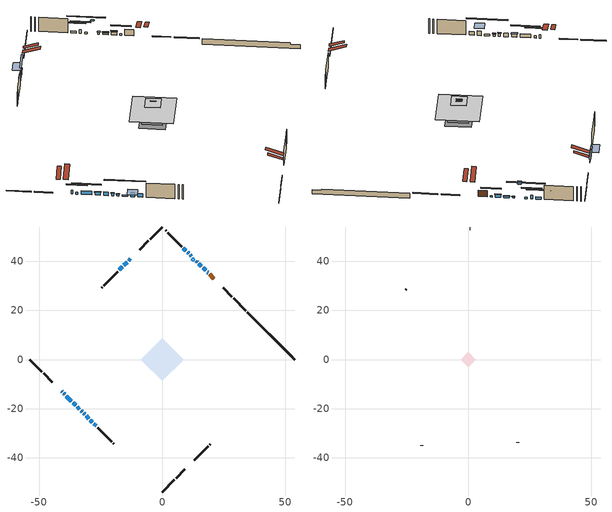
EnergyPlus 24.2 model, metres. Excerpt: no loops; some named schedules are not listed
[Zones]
conditioned space
 floor adiabatic (AdiabaticFloorConstruction): -8.68,0 0,8.68 8.68,0 0,-8.68 z3.05
 floor foundation (Slab1 construction): -4.81,0.43 -0.43,4.81 4.81,-0.43 0.43,-4.81 z-1.19
 floor foundation (Slab2 construction): -4.04,0 0,4.04 4.04,0 0,-4.04 z0
 wall outside (RimJoist1 construction): 0,-53.85 4.96,-48.89 / -53.85,0 -48.89,-4.96 / 0,53.85 -4.96,48.89 / 33.93,19.91 28.97,24.87 z0.61:0.91
 wall outside (RimJoist2 construction): 5.62,-48.23 9.23,-44.62 / -48.23,-5.62 -44.62,-9.23 / -5.62,48.23 -9.23,44.62 / 28.32,25.53 24.71,29.14 z0.61:0.91
 wall outside (AdiabaticWallConstruction 1): 21.01,32.83 19.28,34.57 z0.61:2.64
 wall outside (AdiabaticWallConstruction): -40.93,-12.92 -40.7,-13.15 / -34.56,-19.29 -33.66,-20.19 / -27.79,-26.06 -26.82,-27.02 z0.61:1.83; -40.05,-13.8 -39.65,-14.2 / 9.63,44.21 8.59,45.25 z0.61:1.32; -38.99,-14.85 -36.91,-16.93 / 10.69,43.16 10.29,43.56 z0.61:1.78; -12.92,40.93 -13.64,40.2 / 11.84,42 11.34,42.51 / -30.9,-22.95 -29.82,-24.03 z0.61:1.12; 18.62,35.22 18.29,35.55 / 15.94,37.9 14.9,38.95 / 14.24,39.6 13.92,39.93 z0.61:1.07; 17.64,36.2 16.6,37.25 / -36.25,-17.59 -35.21,-18.63 z0.61:1.58; -33,-20.84 -32.6,-21.24 z0.61:1.47; -31.95,-21.9 -31.55,-22.29 z0.61:1.17; -14.3,39.55 -15.55,38.29 z0.61:2.64; -16.21,37.64 -17.47,36.38 z0.61:1.98; -29.16,-24.68 -28.44,-25.4 z0.61:2.13
 wall outside (Wall1 construction): 12.92,-40.93 18.6,-35.25 / -26.17,-27.68 -20.49,-33.35 / -18.12,35.72 -23.8,30.04 / 7.94,45.91 2.26,51.59 z0.61:5.49
 wall outside (Wall3 construction): 19.25,-34.59 19.43,-34.41 / -19.83,-34.01 -19.65,-34.19 / -24.46,29.39 -24.64,29.21 / 1.6,52.24 1.42,52.43 z0.61:5.49
 wall foundation (FoundationWall1 construction): 34.59,19.25,-1.19 34.59,19.25,0.61 51.92,1.93,0.61 51.92,1.93,0.19 53.85,0,0.19 53.85,0,-1.19
 window (WindowConstruction 15): -40.93,-12.92 -40.7,-13.14 z0.61:1.83
 window (WindowConstruction 3): -40.04,-13.8 -39.65,-14.2 z0.61:1.32
 window (WindowConstruction 4): -38.99,-14.85 -36.91,-16.93 z0.61:1.78
 window (WindowConstruction 5): -12.92,40.93 -13.64,40.21 z0.61:1.12
 window (WindowConstruction 6): 18.62,35.23 18.3,35.55 z0.61:1.07
 window (WindowConstruction 7): 17.64,36.21 16.6,37.25 z0.61:1.58
 window (WindowConstruction 8): 15.94,37.9 14.9,38.95 z0.61:1.07
 window (WindowConstruction 9): 14.24,39.6 13.92,39.93 z0.61:1.07
 window (WindowConstruction 10): -36.25,-17.59 -35.21,-18.63 z0.61:1.58
 window (WindowConstruction 16): -34.56,-19.29 -33.66,-20.19 z0.61:1.83
 window (WindowConstruction 11): -33,-20.85 -32.6,-21.24 z0.61:1.47
 window (WindowConstruction 12): -31.95,-21.9 -31.55,-22.29 z0.61:1.17
 window (WindowConstruction 13): -14.3,39.55 -15.55,38.29 z0.61:2.64
 window (WindowConstruction 14): -16.21,37.63 -17.47,36.38 z0.61:1.98
 window (WindowConstruction 18): 11.84,42 11.34,42.5 z0.61:1.12
 window (WindowConstruction 19): -30.9,-22.95 -29.82,-24.02 z0.61:1.12
 window (WindowConstruction 17): -29.16,-24.68 -28.44,-25.4 z0.61:2.13
 window (WindowConstruction): 10.68,43.16 10.29,43.56 z0.61:1.78
 window (WindowConstruction 1): 9.63,44.21 8.59,45.25 z0.61:1.32
 window (WindowConstruction 2): -27.79,-26.06 -26.83,-27.02 z0.61:1.83
 door (Door): 21.01,32.83 19.28,34.57 z0.61:2.64
 ceiling adiabatic (AdiabaticFloorConstruction): 0,-8.68 8.68,0 0,8.68 -8.68,0 z3.05
 roof outside (Roof2 construction): 0,1.25 -1.25,0 0,-1.25 1.25,0 z5.49
 roof outside (Roof3 construction): 12.26,-41.58,5.49 8.7,-38.02,7.17 7.76,-38.96,7.17 11.32,-42.52,5.49; -41.58,-12.26,5.49 -38.02,-8.7,7.17 -38.96,-7.76,7.17 -42.52,-11.32,5.49; -12.26,41.58,5.49 -8.7,38.02,7.17 -7.76,38.96,7.17 -11.32,42.52,5.49; 21.67,32.17,5.49 18.11,28.61,7.17 19.05,27.68,7.17 22.61,31.24,5.49
 roof outside (AdiabaticRoofConstruction): 12.5,41.35,5.49 11.78,40.62,5.83 12.54,39.86,5.83 13.26,40.58,5.49
 skylight (SkylightConstruction): 12.5,41.34,5.49 11.78,40.62,5.83 12.54,39.86,5.83 13.26,40.58,5.49
attic - vented
 floor to conditioned space (Floor1 construction Reversed): -3.05,0 0,3.05 3.05,0 0,-3.05 z5.49
 wall outside (Wall5 construction): 20.09,-33.75 20.2,-33.65 / -19,-34.85 -18.89,-34.96 / -25.3,28.55 -25.4,28.44 / 0.76,53.08 0.66,53.19 z0.61:5.49
 roof outside (Roof1 construction): 10.67,-43.18,5.49 7.69,-40.2,6.89 6.9,-40.98,6.89 9.88,-43.96,5.49; -43.18,-10.67,5.49 -40.2,-7.69,6.89 -40.98,-6.9,6.89 -43.96,-9.88,5.49; -10.67,43.18,5.49 -7.69,40.2,6.89 -6.9,40.98,6.89 -9.88,43.96,5.49; 23.27,30.58,5.49 20.29,27.6,6.89 21.07,26.82,6.89 24.05,29.79,5.49
shading: -37.78,-16.06 -41.91,-11.93 -42.2,-12.23 -38.07,-16.35 z3.96; -35.04,-18.8 -40.86,-12.99 -41.15,-13.28 -35.34,-19.09 z4.42; -15.51,38.34 -11.05,42.79 -11.34,43.08 -15.8,38.63 z3.76; 16.43,37.42 20.49,33.36 20.78,33.65 16.72,37.71 z3.71; 16.46,37.39 17.78,36.06 18.07,36.35 16.75,37.68 z1.78; 14.76,39.09 16.08,37.76 16.37,38.05 15.05,39.38 z1.27; 13.78,40.07 14.39,39.46 14.68,39.75 14.07,40.36 z1.27; -35.07,-18.77 -36.4,-17.45 -36.69,-17.74 -35.36,-19.07 z1.78; -32.46,-21.38 -33.14,-20.7 -33.43,-20.99 -32.75,-21.67 z1.67; -31.41,-22.43 -32.09,-21.75 -32.38,-22.05 -31.7,-22.72 z1.37; -16.2,37.65 -13.65,40.19 -15.38,41.92 -17.92,39.37 z3.55; -17.61,36.24 -16.07,37.78 -16.36,38.07 -17.9,36.53 z2.18; 7.75,46.1 15.44,38.41 15.73,38.7 8.04,46.39 z6.2; -26.23,-27.62 -34.49,-19.36 -34.78,-19.65 -26.52,-27.91 z6.2; -27.8,-26.05 -29.81,-24.04 -31.53,-25.76 -29.53,-27.77 z3.05; 8.42,45.42 12.55,41.29 12.84,41.59 8.71,45.71 z4.42; 6.73,47.12 11.5,42.35 11.79,42.64 7.02,47.41 z3.96
[Building]
Building 1: Terrain=Suburbs
[Site:Location]
Erieau AUT_ON: Latitude {deg}=42.25; Longitude {deg}=-81.9; Time Zone {hr}=-5; Elevation {m}=178; Keep Site Location Information=Yes
[Site:GroundTemperature:Shallow]
5.2292, 3.30147, 3.1471, 4.0619, 7.73432, 11.3896, 14.5586, 16.5661, 16.7366, 15.1039, 12.0157, 8.47254
[Site:WaterMainsTemperature]
Calculation Method=Schedule; Temperature Schedule=mains temperature schedule
[Material] Roughness=Rough; Thermal Absorptance=0.9
Name | Thickness {m} | Conductivity {W/m-K} | Density {kg/m3} | Specific Heat {J/kg-K} | Solar Absorptance | Visible Absorptance
asphalt or fiberglass shingles | 0.00635 | 0.162714 | 1121.4 | 1465.45 | 0.4 | 0.4
asphalt or fiberglass shingles 1 | 0.00635 | 0.162714 | 1121.4 | 1465.45 | 0.7 | 0.7
ceiling loosefill ins | 0.254 | 0.0480833 | 16.02 | 1046.75 | 0.7 | 0.7
ceiling stud and cavity | 0.1397 | 0.0858628 | 65.682 | 1177.47 | 0.7 | 0.7
concrete 4.0 in. | 0.1016 | 1.803125 | 2242.8 | 837.4 | 0.7 | 0.7
concrete 8.0 in. | 0.2032 | 1.803125 | 2242.8 | 837.4 | 0.7 | 0.7
door material | 0.04445 | 0.053851 | 512.64 | 1214.23 | 0.7 | 0.7
exterior vertical ins | 0.0886835 | 0.029427 | 32.04 | 1214.23 | 0.7 | 0.7
floor covering | 0.0127 | 0.0433444 | 54.468 | 1339.84 | 0.6 | 0.6
floor rigid ins; roof rigid ins 1; wall rigid ins 1 | 0.512978 | 0.029427 | 32.04 | 1214.23 | 0.7 | 0.7
floor stud and cavity | 0.1397 | 1.75129 | 37.0049 | 1207.88 | 0.7 | 0.7
furniture material conditioned space 1 | 0.1524 | 0.115458 | 640.8 | 1214.23 | 0.6 | 0.6
gypsum board | 0.0127 | 0.160291 | 801 | 837.4 | 0.6 | 0.6
gypsum board 1 | 0.0127 | 0.160291 | 801 | 837.4 | 0.7 | 0.7
osb sheathing 0.5 in. | 0.0127 | 0.115458 | 512.64 | 1214.23 | 0.7 | 0.7
osb sheathing 0.75 in. | 0.01905 | 0.115458 | 512.64 | 1214.23 | 0.7 | 0.7
osb sheathing 2.0 in. | 0.0508 | 0.115458 | 512.64 | 1214.23 | 0.7 | 0.7
rim joist rigid ins; roof rigid ins; wall rigid ins | 0.051816 | 0.029427 | 32.04 | 1214.23 | 0.7 | 0.7
rim joist stud and cavity | 0.0508 | 0.24747 | 125.044 | 1163.47 | 0.6 | 0.6
rim joist stud and cavity 1 | 0.0508 | 0.249611 | 125.044 | 1163.47 | 0.6 | 0.6
roof stud and cavity | 0.2032 | 0.292198 | 78.34581 | 1123.46 | 0.7 | 0.7
roof stud and cavity 1 | 0.2032 | 0.152286 | 78.34581 | 1123.46 | 0.7 | 0.7
roof stud and cavity 2 | 0.18415 | 1.78685 | 37.0049 | 1207.88 | 0.6 | 0.6
wall stud and cavity | 0.1397 | 0.196385 | 139.0536 | 1170.24 | 0.7 | 0.7
wall stud and cavity 1 | 0.1397 | 0.113666 | 139.0536 | 1170.24 | 0.7 | 0.7
wall stud and cavity 2 | 0.0889 | 6.1454 | 50.32683 | 1063.81 | 0.6 | 0.6
wall stud and cavity 3 | 0.0889 | 0.380278 | 52.3479 | 1209.89 | 0.7 | 0.7
wall stud and cavity 4 | 0.0889 | 0.391764 | 83.0341 | 1211.67 | 0.7 | 0.7
wood siding | 0.0254 | 0.102417 | 544.68 | 1172.36 | 0.4 | 0.4
wood siding 1 | 0.00254 | 0.102417 | 544.68 | 1172.36 | 0.4 | 0.4
wood siding 2; wood siding 3; wood siding 4 | 0.0254 | 0.102417 | 544.68 | 1172.36 | 0.7 | 0.7
[WindowMaterial:SimpleGlazingSystem]
Name | U-Factor {W/m2-K} | Solar Heat Gain Coefficient
SkylightMaterial | 3.60426 | 0.6831
WindowMaterial | 2.521032 | 0.27
WindowMaterial 1 | 2.99685 | 0.53
WindowMaterial 10 | 3.01161 | 0.56
WindowMaterial 11 | 2.97754 | 0.59
WindowMaterial 12 | 2.912814 | 0.63
WindowMaterial 13 | 3.00253 | 0.58
WindowMaterial 14 | 2.98152 | 0.61
WindowMaterial 15 | 3.063281 | 0.4
WindowMaterial 16 | 3.05817 | 0.41
WindowMaterial 2 | 3.01161 | 0.51
WindowMaterial 3 | 3.06271 | 0.42
WindowMaterial 4 | 2.969594 | 0.58
WindowMaterial 5 | 3.023535 | 0.55
WindowMaterial 6 | 3.03773 | 0.52
WindowMaterial 7 | 2.97868 | 0.57
WindowMaterial 8 | 2.99571 | 0.6
WindowMaterial 9 | 3.04681 | 0.44
[Construction]
AdiabaticFloorConstruction: floor stud and cavity, floor rigid ins, osb sheathing 0.75 in., floor covering
AdiabaticRoofConstruction: asphalt or fiberglass shingles 1, roof rigid ins 1, osb sheathing 0.75 in., roof stud and cavity 2
AdiabaticWallConstruction: wood siding 3, wall rigid ins 1, wall stud and cavity 3, gypsum board
AdiabaticWallConstruction 1: wood siding 4, wall rigid ins 1, wall stud and cavity 3, gypsum board
Door: door material
Floor1 construction Reversed: gypsum board, ceiling stud and cavity, ceiling loosefill ins
FoundationWall1 construction: concrete 8.0 in., gypsum board 1
furniture construction conditioned space 1: furniture material conditioned space 1
PartitionWallConstruction: gypsum board, wall stud and cavity 4, gypsum board
RimJoist1 construction: wood siding 2, rim joist rigid ins, osb sheathing 2.0 in., rim joist stud and cavity
RimJoist2 construction: wood siding 2, rim joist rigid ins, osb sheathing 2.0 in., rim joist stud and cavity 1
Roof1 construction: asphalt or fiberglass shingles
Roof2 construction: asphalt or fiberglass shingles, roof rigid ins, osb sheathing 0.75 in., roof stud and cavity, gypsum board
Roof3 construction: asphalt or fiberglass shingles, roof rigid ins, osb sheathing 0.75 in., roof stud and cavity 1, gypsum board
SkylightConstruction: SkylightMaterial
Slab1 construction; Slab2 construction: concrete 4.0 in.
Wall1 construction: wood siding, wall rigid ins, osb sheathing 0.5 in., wall stud and cavity, gypsum board
Wall3 construction: wood siding, osb sheathing 0.5 in., wall stud and cavity 1, gypsum board
Wall5 construction: wood siding 1, wall stud and cavity 2
WindowConstruction: WindowMaterial
WindowConstruction 1: WindowMaterial 1
WindowConstruction 10; WindowConstruction 7: WindowMaterial 7
WindowConstruction 11: WindowMaterial 9
WindowConstruction 12: WindowMaterial 10
WindowConstruction 13: WindowMaterial 11
WindowConstruction 14: WindowMaterial 12
WindowConstruction 15: WindowMaterial 13
WindowConstruction 16; WindowConstruction 17: WindowMaterial 14
WindowConstruction 18: WindowMaterial 15
WindowConstruction 19: WindowMaterial 16
WindowConstruction 2: WindowMaterial 2
WindowConstruction 3: WindowMaterial 3
WindowConstruction 4: WindowMaterial 4
WindowConstruction 5: WindowMaterial 5
WindowConstruction 6; WindowConstruction 9: WindowMaterial 6
WindowConstruction 8: WindowMaterial 8
[Zone] Multiplier=1; Part of Total Floor Area=Yes
Name | Volume {m3}
attic - vented | 4.64351
conditioned space | 491.5
[Space]
Name | Zone | Volume {m3}
attic - vented 1 | attic - vented | 4.64351
conditioned space 1 | conditioned space | 491.5
[ZoneInfiltration:EffectiveLeakageArea]
infil attic - vented 1: Zone or Space=attic - vented 1; Schedule=Always On Discrete; Effective Air Leakage Area {cm2}=894.569; Stack Coefficient=0.000436745; Wind Coefficient=1.412e-05
[ZoneMixing]
whole house fan mix: Zone or Space=attic - vented; Schedule=Always On Continuous; Design Flow Rate Calculation Method=Flow/Zone; Design Flow Rate {m3/s}=0; Source Zone or Space=conditioned space
[SurfaceProperty:ExposedFoundationPerimeter] Exposed Perimeter Calculation Method=TotalExposedPerimeter
Name | Total Exposed Perimeter {m}
Slab1 | 27.23
Slab2 | 16.459
[InternalMass] Zone or ZoneList=conditioned space; Space or SpaceList=conditioned space 1
Name | Construction | Surface Area {m2}
furniture mass conditioned space 1 | furniture construction conditioned space 1 | 91.7881
partition wall mass | PartitionWallConstruction | 229.47
[Lights]
interior lighting: Zone or ZoneList or Space or SpaceList=conditioned space 1; Schedule=interior lighting schedule; Design Level Calculation Method=LightingLevel; Lighting Level {W}=343.2; Return Air Fraction=0; Fraction Radiant=0.6; Fraction Visible=0.2; Fraction Replaceable=1
[People]
occupants: Zone or ZoneList or Space or SpaceList=conditioned space 1; Number of People Schedule=occupants schedule; Number of People Calculation Method=People; Number of People=3; Fraction Radiant=0.314171; Sensible Heat Fraction=0.56303; Activity Level Schedule=occupants activity schedule; Carbon Dioxide Generation Rate {m3/s-W}=0; Enable ASHRAE 55 Comfort Warnings=No; Mean Radiant Temperature Calculation Type=EnclosureAveraged
[ElectricEquipment] Zone or ZoneList or Space or SpaceList=conditioned space 1; Design Level Calculation Method=EquipmentLevel
Name | Schedule | Design Level {W} | Fraction Latent | Fraction Radiant | Fraction Lost
clothes dryer | clothes dryer schedule | 140.772 | 0.015 | 0.081 | 0.85
clothes washer | clothes washer schedule | 32.1985 | 0.03 | 0.162 | 0.7
cooking range | cooking range schedule | 215.147 | 0.08 | 0.432 | 0.2
dishwasher | dishwasher schedule | 66.8632 | 0.3 | 0.18 | 0.4
fridge | fridge schedule | 72.9452 | 0 | 0.6 | 0
mech vent bath fan 0 | mech vent bath fan 0 schedule | 50.2 | 0 | 0 | 1
mech vent bath fan 1 | mech vent bath fan 1 schedule | 50.2 | 0 | 0 | 1
mech vent house fan | mech vent house fan schedule | 0 | 0 | 0 | 1
mech vent house fan cfis | mech vent house fan cfis schedule | 0 | 0 | 0 | 0
mech vent range fan 0 | mech vent range fan 0 schedule | 57 | 0 | 0 | 1
misc plug loads | misc plug loads schedule | 494.7 | 0.045 | 0.513 | 0.1
whole house fan | Always On Discrete | 0 | 0 | 0 | 1
[OtherEquipment] Zone or ZoneList or Space or SpaceList=conditioned space 1; Design Level Calculation Method=EquipmentLevel
Name | Fuel Type | Schedule | Design Level {W} | Fraction Latent | Fraction Radiant | Fraction Lost
clothes dryer 1 | Electricity | clothes dryer schedule | 0 | 0.015 | 0.081 | 0.85
cooking range 1 | Electricity | cooking range schedule | 0 | 0.08 | 0.432 | 0.2
general water use latent | None | general water use schedule | 62.594 | 1 | 0 | 0
general water use sensible | None | general water use schedule | -61.6891 | 0 | 0.6 | 0
mech vent house fan latent load | None | Always On Discrete | 0 | 1 | 0 | 0
mech vent house fan sensible load | None | Always On Discrete | 0 | 0 | 0 | 0
water heater energy adjustment1 | NaturalGas | Always On Discrete | 0.01 | 0 | 0 | 1
[ZoneInfiltration:DesignFlowRate] Zone or ZoneList or Space or SpaceList=conditioned space 1; Schedule=Always On Discrete; Design Flow Rate Calculation Method=Flow/Zone; Design Flow Rate {m3/s}=0
infil flow; natural vent flow; whole house fan flow
[Foundation:Kiva] Initial Indoor Air Temperature {C}=18; Wall Depth Below Slab {m}=0.2032
Name | Wall Height Above Grade {m} | Custom Block Material Name 1 | Custom Block Depth 1 {m} | Custom Block X Position 1 {m} | Custom Block Z Position 1 {m}
Foundation Kiva 1 | 0.609996 | exterior vertical ins | 1.8 | 0.2159 | 0
Foundation Kiva 2 | 0.1016
[Foundation:Kiva:Settings]
Soil Conductivity {W/m-K}=0.849921; Soil Density {kg/m3}=1842.3; Soil Specific Heat {J/kg-K}=418.7; Ground Solar Absorptivity=0.9; Ground Thermal Absorptivity=0.9; Ground Surface Roughness {m}=0.03; Far-Field Width {m}=40; Deep-Ground Boundary Condition=ZeroFlux; Deep-Ground Depth {m}=40; Minimum Cell Dimension {m}=0.2; Maximum Cell Growth Coefficient=3; Simulation Timestep=Timestep
[Exterior:Lights]
exterior lighting: Schedule=exterior lighting schedule; Design Level {W}=75.6
[Schedule:Constant]
Name | Hourly Value
Always On Continuous; mech vent house fan schedule; mech vent house fan cfis schedule; Always On Discrete | 1
occupants activity schedule | 117.228
fridge schedule | 0
[Schedule:Week:Daily]
interior lighting schedule Week Rule - Jan1-Jan27: interior lighting schedule day, interior lighting schedule day, interior lighting schedule day, interior lighting schedule day, interior lighting schedule day, interior lighting schedule day, interior lighting schedule day, interior lighting schedule default day, interior lighting schedule default day, interior lighting schedule default day, interior lighting schedule default day, interior lighting schedule default day
interior lighting schedule Week Rule - Jan28-Feb3: interior lighting schedule day, interior lighting schedule day, interior lighting schedule day, interior lighting schedule day, interior lighting schedule day 1, interior lighting schedule day 1, interior lighting schedule day 1, interior lighting schedule default day, interior lighting schedule default day, interior lighting schedule default day, interior lighting schedule default day, interior lighting schedule default day
interior lighting schedule Week Rule - Feb4-Feb24: interior lighting schedule day 1, interior lighting schedule day 1, interior lighting schedule day 1, interior lighting schedule day 1, interior lighting schedule day 1, interior lighting schedule day 1, interior lighting schedule day 1, interior lighting schedule default day, interior lighting schedule default day, interior lighting schedule default day, interior lighting schedule default day, interior lighting schedule default day
interior lighting schedule Week Rule - Feb25-Mar3: interior lighting schedule day 1, interior lighting schedule day 1, interior lighting schedule day 1, interior lighting schedule day 1, interior lighting schedule day 2, interior lighting schedule day 2, interior lighting schedule day 2, interior lighting schedule default day, interior lighting schedule default day, interior lighting schedule default day, interior lighting schedule default day, interior lighting schedule default day
interior lighting schedule Week Rule - Mar4-Mar31: interior lighting schedule day 2, interior lighting schedule day 2, interior lighting schedule day 2, interior lighting schedule day 2, interior lighting schedule day 2, interior lighting schedule day 2, interior lighting schedule day 2, interior lighting schedule default day, interior lighting schedule default day, interior lighting schedule default day, interior lighting schedule default day, interior lighting schedule default day
interior lighting schedule Week Rule - Apr1-Apr28: interior lighting schedule day 3, interior lighting schedule day 3, interior lighting schedule day 3, interior lighting schedule day 3, interior lighting schedule day 3, interior lighting schedule day 3, interior lighting schedule day 3, interior lighting schedule default day, interior lighting schedule default day, interior lighting schedule default day, interior lighting schedule default day, interior lighting schedule default day
interior lighting schedule Week Rule - Apr29-May5: interior lighting schedule day 3, interior lighting schedule day 3, interior lighting schedule day 4, interior lighting schedule day 4, interior lighting schedule day 4, interior lighting schedule day 4, interior lighting schedule day 4, interior lighting schedule default day, interior lighting schedule default day, interior lighting schedule default day, interior lighting schedule default day, interior lighting schedule default day
interior lighting schedule Week Rule - May6-May26: interior lighting schedule day 4, interior lighting schedule day 4, interior lighting schedule day 4, interior lighting schedule day 4, interior lighting schedule day 4, interior lighting schedule day 4, interior lighting schedule day 4, interior lighting schedule default day, interior lighting schedule default day, interior lighting schedule default day, interior lighting schedule default day, interior lighting schedule default day
interior lighting schedule Week Rule - May27-Jun2: interior lighting schedule day 4, interior lighting schedule day 4, interior lighting schedule day 4, interior lighting schedule day 4, interior lighting schedule day 4, interior lighting schedule day 5, interior lighting schedule day 5, interior lighting schedule default day, interior lighting schedule default day, interior lighting schedule default day, interior lighting schedule default day, interior lighting schedule default day
interior lighting schedule Week Rule - Jun3-Jun30: interior lighting schedule day 5, interior lighting schedule day 5, interior lighting schedule day 5, interior lighting schedule day 5, interior lighting schedule day 5, interior lighting schedule day 5, interior lighting schedule day 5, interior lighting schedule default day, interior lighting schedule default day, interior lighting schedule default day, interior lighting schedule default day, interior lighting schedule default day
interior lighting schedule Week Rule - Jul1-Jul28: interior lighting schedule day 6, interior lighting schedule day 6, interior lighting schedule day 6, interior lighting schedule day 6, interior lighting schedule day 6, interior lighting schedule day 6, interior lighting schedule day 6, interior lighting schedule default day, interior lighting schedule default day, interior lighting schedule default day, interior lighting schedule default day, interior lighting schedule default day
interior lighting schedule Week Rule - Jul29-Aug4: interior lighting schedule day 6, interior lighting schedule day 6, interior lighting schedule day 6, interior lighting schedule day 7, interior lighting schedule day 7, interior lighting schedule day 7, interior lighting schedule day 7, interior lighting schedule default day, interior lighting schedule default day, interior lighting schedule default day, interior lighting schedule default day, interior lighting schedule default day
interior lighting schedule Week Rule - Aug5-Aug25: interior lighting schedule day 7, interior lighting schedule day 7, interior lighting schedule day 7, interior lighting schedule day 7, interior lighting schedule day 7, interior lighting schedule day 7, interior lighting schedule day 7, interior lighting schedule default day, interior lighting schedule default day, interior lighting schedule default day, interior lighting schedule default day, interior lighting schedule default day
interior lighting schedule Week Rule - Aug26-Sep1: interior lighting schedule day 7, interior lighting schedule day 7, interior lighting schedule day 7, interior lighting schedule day 7, interior lighting schedule day 7, interior lighting schedule day 7, interior lighting schedule day 8, interior lighting schedule default day, interior lighting schedule default day, interior lighting schedule default day, interior lighting schedule default day, interior lighting schedule default day
interior lighting schedule Week Rule - Sep2-Sep29: interior lighting schedule day 8, interior lighting schedule day 8, interior lighting schedule day 8, interior lighting schedule day 8, interior lighting schedule day 8, interior lighting schedule day 8, interior lighting schedule day 8, interior lighting schedule default day, interior lighting schedule default day, interior lighting schedule default day, interior lighting schedule default day, interior lighting schedule default day
interior lighting schedule Week Rule - Sep30-Oct6: interior lighting schedule day 8, interior lighting schedule day 9, interior lighting schedule day 9, interior lighting schedule day 9, interior lighting schedule day 9, interior lighting schedule day 9, interior lighting schedule day 9, interior lighting schedule default day, interior lighting schedule default day, interior lighting schedule default day, interior lighting schedule default day, interior lighting schedule default day
interior lighting schedule Week Rule - Oct7-Oct27: interior lighting schedule day 9, interior lighting schedule day 9, interior lighting schedule day 9, interior lighting schedule day 9, interior lighting schedule day 9, interior lighting schedule day 9, interior lighting schedule day 9, interior lighting schedule default day, interior lighting schedule default day, interior lighting schedule default day, interior lighting schedule default day, interior lighting schedule default day
interior lighting schedule Week Rule - Oct28-Nov3: interior lighting schedule day 9, interior lighting schedule day 9, interior lighting schedule day 9, interior lighting schedule day 9, interior lighting schedule day 10, interior lighting schedule day 10, interior lighting schedule day 10, interior lighting schedule default day, interior lighting schedule default day, interior lighting schedule default day, interior lighting schedule default day, interior lighting schedule default day
interior lighting schedule Week Rule - Nov4-Nov24: interior lighting schedule day 10, interior lighting schedule day 10, interior lighting schedule day 10, interior lighting schedule day 10, interior lighting schedule day 10, interior lighting schedule day 10, interior lighting schedule day 10, interior lighting schedule default day, interior lighting schedule default day, interior lighting schedule default day, interior lighting schedule default day, interior lighting schedule default day
interior lighting schedule Week Rule - Nov25-Dec1: interior lighting schedule day 10, interior lighting schedule day 10, interior lighting schedule day 10, interior lighting schedule day 10, interior lighting schedule day 10, interior lighting schedule day 10, interior lighting schedule day 11, interior lighting schedule default day, interior lighting schedule default day, interior lighting schedule default day, interior lighting schedule default day, interior lighting schedule default day
interior lighting schedule Week Rule - Dec2-Dec31: interior lighting schedule day 11, interior lighting schedule day 11, interior lighting schedule day 11, interior lighting schedule day 11, interior lighting schedule day 11, interior lighting schedule day 11, interior lighting schedule day 11, interior lighting schedule default day, interior lighting schedule default day, interior lighting schedule default day, interior lighting schedule default day, interior lighting schedule default day
occupants schedule Week Rule - Jan1-Dec31: occupants schedule day, occupants schedule day, occupants schedule day, occupants schedule day, occupants schedule day, occupants schedule day, occupants schedule day, occupants schedule default day, occupants schedule default day, occupants schedule default day, occupants schedule default day, occupants schedule default day
clothes dryer schedule Week Rule - Jan1-Dec31: clothes dryer schedule day, clothes dryer schedule day, clothes dryer schedule day, clothes dryer schedule day, clothes dryer schedule day, clothes dryer schedule day, clothes dryer schedule day, clothes dryer schedule default day, clothes dryer schedule default day, clothes dryer schedule default day, clothes dryer schedule default day, clothes dryer schedule default day
clothes washer schedule Week Rule - Jan1-Dec31: clothes washer schedule day, clothes washer schedule day, clothes washer schedule day, clothes washer schedule day, clothes washer schedule day, clothes washer schedule day, clothes washer schedule day, clothes washer schedule default day, clothes washer schedule default day, clothes washer schedule default day, clothes washer schedule default day, clothes washer schedule default day
cooking range schedule Week Rule - Jan1-Dec31: cooking range schedule day, cooking range schedule day, cooking range schedule day, cooking range schedule day, cooking range schedule day, cooking range schedule day, cooking range schedule day, cooking range schedule default day, cooking range schedule default day, cooking range schedule default day, cooking range schedule default day, cooking range schedule default day
dishwasher schedule Week Rule - Jan1-Dec31: dishwasher schedule day, dishwasher schedule day, dishwasher schedule day, dishwasher schedule day, dishwasher schedule day, dishwasher schedule day, dishwasher schedule day, dishwasher schedule default day, dishwasher schedule default day, dishwasher schedule default day, dishwasher schedule default day, dishwasher schedule default day
mech vent bath fan 0 schedule Week Rule - Jan1-Dec31: mech vent bath fan 0 schedule day, mech vent bath fan 0 schedule day, mech vent bath fan 0 schedule day, mech vent bath fan 0 schedule day, mech vent bath fan 0 schedule day, mech vent bath fan 0 schedule day, mech vent bath fan 0 schedule day, mech vent bath fan 0 schedule default day, mech vent bath fan 0 schedule default day, mech vent bath fan 0 schedule default day, mech vent bath fan 0 schedule default day, mech vent bath fan 0 schedule default day
mech vent bath fan 1 schedule Week Rule - Jan1-Dec31: mech vent bath fan 1 schedule day, mech vent bath fan 1 schedule day, mech vent bath fan 1 schedule day, mech vent bath fan 1 schedule day, mech vent bath fan 1 schedule day, mech vent bath fan 1 schedule day, mech vent bath fan 1 schedule day, mech vent bath fan 1 schedule default day, mech vent bath fan 1 schedule default day, mech vent bath fan 1 schedule default day, mech vent bath fan 1 schedule default day, mech vent bath fan 1 schedule default day
mech vent range fan 0 schedule Week Rule - Jan1-Dec31: mech vent range fan 0 schedule day, mech vent range fan 0 schedule day, mech vent range fan 0 schedule day, mech vent range fan 0 schedule day, mech vent range fan 0 schedule day, mech vent range fan 0 schedule day, mech vent range fan 0 schedule day, mech vent range fan 0 schedule default day, mech vent range fan 0 schedule default day, mech vent range fan 0 schedule default day, mech vent range fan 0 schedule default day, mech vent range fan 0 schedule default day
misc plug loads schedule Week Rule - Jan1-Dec31: misc plug loads schedule day, misc plug loads schedule day, misc plug loads schedule day, misc plug loads schedule day, misc plug loads schedule day, misc plug loads schedule day, misc plug loads schedule day, misc plug loads schedule default day, misc plug loads schedule default day, misc plug loads schedule default day, misc plug loads schedule default day, misc plug loads schedule default day
general water use schedule Week Rule - Jan1-Dec31: general water use schedule day, general water use schedule day, general water use schedule day, general water use schedule day, general water use schedule day, general water use schedule day, general water use schedule day, general water use schedule default day, general water use schedule default day, general water use schedule default day, general water use schedule default day, general water use schedule default day
exterior lighting schedule Week Rule - Jan1-Jan27: exterior lighting schedule day, exterior lighting schedule day, exterior lighting schedule day, exterior lighting schedule day, exterior lighting schedule day, exterior lighting schedule day, exterior lighting schedule day, exterior lighting schedule default day, exterior lighting schedule default day, exterior lighting schedule default day, exterior lighting schedule default day, exterior lighting schedule default day
exterior lighting schedule Week Rule - Jan28-Feb3: exterior lighting schedule day, exterior lighting schedule day, exterior lighting schedule day, exterior lighting schedule day, exterior lighting schedule day 1, exterior lighting schedule day 1, exterior lighting schedule day 1, exterior lighting schedule default day, exterior lighting schedule default day, exterior lighting schedule default day, exterior lighting schedule default day, exterior lighting schedule default day
exterior lighting schedule Week Rule - Feb4-Feb24: exterior lighting schedule day 1, exterior lighting schedule day 1, exterior lighting schedule day 1, exterior lighting schedule day 1, exterior lighting schedule day 1, exterior lighting schedule day 1, exterior lighting schedule day 1, exterior lighting schedule default day, exterior lighting schedule default day, exterior lighting schedule default day, exterior lighting schedule default day, exterior lighting schedule default day
exterior lighting schedule Week Rule - Feb25-Mar3: exterior lighting schedule day 1, exterior lighting schedule day 1, exterior lighting schedule day 1, exterior lighting schedule day 1, exterior lighting schedule day 2, exterior lighting schedule day 2, exterior lighting schedule day 2, exterior lighting schedule default day, exterior lighting schedule default day, exterior lighting schedule default day, exterior lighting schedule default day, exterior lighting schedule default day
exterior lighting schedule Week Rule - Mar4-Mar31: exterior lighting schedule day 2, exterior lighting schedule day 2, exterior lighting schedule day 2, exterior lighting schedule day 2, exterior lighting schedule day 2, exterior lighting schedule day 2, exterior lighting schedule day 2, exterior lighting schedule default day, exterior lighting schedule default day, exterior lighting schedule default day, exterior lighting schedule default day, exterior lighting schedule default day
exterior lighting schedule Week Rule - Apr1-Apr28: exterior lighting schedule day 3, exterior lighting schedule day 3, exterior lighting schedule day 3, exterior lighting schedule day 3, exterior lighting schedule day 3, exterior lighting schedule day 3, exterior lighting schedule day 3, exterior lighting schedule default day, exterior lighting schedule default day, exterior lighting schedule default day, exterior lighting schedule default day, exterior lighting schedule default day
[Schedule:Year]
interior lighting schedule: interior lighting schedule Week Rule - Jan1-Jan27, 1, 1, 1, 27, interior lighting schedule Week Rule - Jan28-Feb3, 1, 28, 2, 3, interior lighting schedule Week Rule - Feb4-Feb24, 2, 4, 2, 24, interior lighting schedule Week Rule - Feb25-Mar3, 2, 25, 3, 3, interior lighting schedule Week Rule - Mar4-Mar31, 3, 4, 3, 31, interior lighting schedule Week Rule - Apr1-Apr28, 4, 1, 4, 28, interior lighting schedule Week Rule - Apr29-May5, 4, 29, 5, 5, interior lighting schedule Week Rule - May6-May26, 5, 6, 5, 26, interior lighting schedule Week Rule - May27-Jun2, 5, 27, 6, 2, interior lighting schedule Week Rule - Jun3-Jun30, 6, 3, 6, 30, interior lighting schedule Week Rule - Jul1-Jul28, 7, 1, 7, 28, interior lighting schedule Week Rule - Jul29-Aug4, 7, 29, 8, 4, interior lighting schedule Week Rule - Aug5-Aug25, 8, 5, 8, 25, interior lighting schedule Week Rule - Aug26-Sep1, 8, 26, 9, 1, interior lighting schedule Week Rule - Sep2-Sep29, 9, 2, 9, 29, interior lighting schedule Week Rule - Sep30-Oct6, 9, 30, 10, 6, interior lighting schedule Week Rule - Oct7-Oct27, 10, 7, 10, 27, interior lighting schedule Week Rule - Oct28-Nov3, 10, 28, 11, 3, interior lighting schedule Week Rule - Nov4-Nov24, 11, 4, 11, 24, interior lighting schedule Week Rule - Nov25-Dec1, 11, 25, 12, 1, interior lighting schedule Week Rule - Dec2-Dec31, 12, 2, 12, 31
occupants schedule: occupants schedule Week Rule - Jan1-Dec31, 1, 1, 12, 31
clothes dryer schedule: clothes dryer schedule Week Rule - Jan1-Dec31, 1, 1, 12, 31
clothes washer schedule: clothes washer schedule Week Rule - Jan1-Dec31, 1, 1, 12, 31
cooking range schedule: cooking range schedule Week Rule - Jan1-Dec31, 1, 1, 12, 31
dishwasher schedule: dishwasher schedule Week Rule - Jan1-Dec31, 1, 1, 12, 31
mech vent bath fan 0 schedule: mech vent bath fan 0 schedule Week Rule - Jan1-Dec31, 1, 1, 12, 31
mech vent bath fan 1 schedule: mech vent bath fan 1 schedule Week Rule - Jan1-Dec31, 1, 1, 12, 31
mech vent range fan 0 schedule: mech vent range fan 0 schedule Week Rule - Jan1-Dec31, 1, 1, 12, 31
misc plug loads schedule: misc plug loads schedule Week Rule - Jan1-Dec31, 1, 1, 12, 31
general water use schedule: general water use schedule Week Rule - Jan1-Dec31, 1, 1, 12, 31
exterior lighting schedule: exterior lighting schedule Week Rule - Jan1-Jan27, 1, 1, 1, 27, exterior lighting schedule Week Rule - Jan28-Feb3, 1, 28, 2, 3, exterior lighting schedule Week Rule - Feb4-Feb24, 2, 4, 2, 24, exterior lighting schedule Week Rule - Feb25-Mar3, 2, 25, 3, 3, exterior lighting schedule Week Rule - Mar4-Mar31, 3, 4, 3, 31, exterior lighting schedule Week Rule - Apr1-Apr28, 4, 1, 4, 28, exterior lighting schedule Week Rule - Apr29-May5, 4, 29, 5, 5, exterior lighting schedule Week Rule - May6-May26, 5, 6, 5, 26, exterior lighting schedule Week Rule - May27-Jun2, 5, 27, 6, 2, exterior lighting schedule Week Rule - Jun3-Jun30, 6, 3, 6, 30, exterior lighting schedule Week Rule - Jul1-Jul28, 7, 1, 7, 28, exterior lighting schedule Week Rule - Jul29-Aug4, 7, 29, 8, 4, exterior lighting schedule Week Rule - Aug5-Aug25, 8, 5, 8, 25, exterior lighting schedule Week Rule - Aug26-Sep1, 8, 26, 9, 1, exterior lighting schedule Week Rule - Sep2-Sep29, 9, 2, 9, 29, exterior lighting schedule Week Rule - Sep30-Oct6, 9, 30, 10, 6, exterior lighting schedule Week Rule - Oct7-Oct27, 10, 7, 10, 27, exterior lighting schedule Week Rule - Oct28-Nov3, 10, 28, 11, 3, exterior lighting schedule Week Rule - Nov4-Nov24, 11, 4, 11, 24, exterior lighting schedule Week Rule - Nov25-Dec1, 11, 25, 12, 1, exterior lighting schedule Week Rule - Dec2-Dec31, 12, 2, 12, 31
[Schedule:Compact]
mains temperature schedule: Through: 01/01, For: AllDays, Until: 24:00, 8.89333, Through: 01/02, For: AllDays, Until: 24:00, 8.82722, Through: 01/03, For: AllDays, Until: 24:00, 8.76167, Through: 01/04, For: AllDays, Until: 24:00, 8.69778, Through: 01/05, For: AllDays, Until: 24:00, 8.635, Through: 01/06, For: AllDays, Until: 24:00, 8.57333, Through: 01/07, For: AllDays, Until: 24:00, 8.51333, Through: 01/08, For: AllDays, Until: 24:00, 8.455, Through: 01/09, For: AllDays, Until: 24:00, 8.39778, Through: 01/10, For: AllDays, Until: 24:00, 8.34167, Through: 01/11, For: AllDays, Until: 24:00, 8.28722, Through: 01/12, For: AllDays, Until: 24:00, 8.23444, Through: 01/13, For: AllDays, Until: 24:00, 8.18278, Through: 01/14, For: AllDays, Until: 24:00, 8.13222, Through: 01/15, For: AllDays, Until: 24:00, 8.08389, Through: 01/16, For: AllDays, Until: 24:00, 8.03667, Through: 01/17, For: AllDays, Until: 24:00, 7.99111, Through: 01/18, For: AllDays, Until: 24:00, 7.94667, Through: 01/19, For: AllDays, Until: 24:00, 7.90389, Through: 01/20, For: AllDays, Until: 24:00, 7.86278, Through: 01/21, For: AllDays, Until: 24:00, 7.82333, Through: 01/22, For: AllDays, Until: 24:00, 7.78556, Through: 01/23, For: AllDays, Until: 24:00, 7.74889, Through: 01/24, For: AllDays, Until: 24:00, 7.71444, Through: 01/25, For: AllDays, Until: 24:00, 7.68111, Through: 01/26, For: AllDays, Until: 24:00, 7.64944, Through: 01/27, For: AllDays, Until: 24:00, 7.61944, Through: 01/28, For: AllDays, Until: 24:00, 7.59111, Through: 01/29, For: AllDays, Until: 24:00, 7.56444, Through: 01/30, For: AllDays, Until: 24:00, 7.53944, Through: 01/31, For: AllDays, Until: 24:00, 7.51611, Through: 02/01, For: AllDays, Until: 24:00, 7.49444, Through: 02/02, For: AllDays, Until: 24:00, 7.47389, Through: 02/03, For: AllDays, Until: 24:00, 7.45556, Through: 02/04, For: AllDays, Until: 24:00, 7.43889, Through: 02/05, For: AllDays, Until: 24:00, 7.42389, Through: 02/06, For: AllDays, Until: 24:00, 7.41056, Through: 02/07, For: AllDays, Until: 24:00, 7.39889, Through: 02/08, For: AllDays, Until: 24:00, 7.38833, Through: 02/09, For: AllDays, Until: 24:00, 7.38, Through: 02/10, For: AllDays, Until: 24:00, 7.37389, Through: 02/11, For: AllDays, Until: 24:00, 7.36889, Through: 02/12, For: AllDays, Until: 24:00, 7.36556, Through: 02/13, For: AllDays, Until: 24:00, 7.36389, Through: 02/14, For: AllDays, Until: 24:00, 7.36389, Through: 02/15, For: AllDays, Until: 24:00, 7.36611, Through: 02/16, For: AllDays, Until: 24:00, 7.36944, Through: 02/17, For: AllDays, Until: 24:00, 7.375, Through: 02/18, For: AllDays, Until: 24:00, 7.38167, Through: 02/19, For: AllDays, Until: 24:00, 7.39056, Through: 02/20, For: AllDays, Until: 24:00, 7.40056, Through: 02/21, For: AllDays, Until: 24:00, 7.41278, Through: 02/22, For: AllDays, Until: 24:00, 7.42667, Through: 02/23, For: AllDays, Until: 24:00, 7.44222, Through: 02/24, For: AllDays, Until: 24:00, 7.45889, Through: 02/25, For: AllDays, Until: 24:00, 7.47778, Through: 02/26, For: AllDays, Until: 24:00, 7.49833, Through: 02/27, For: AllDays, Until: 24:00, 7.52056, Through: 02/28, For: AllDays, Until: 24:00, 7.54444, Through: 03/01, For: AllDays, Until: 24:00, 7.56944, Through: 03/02, For: AllDays, Until: 24:00, 7.59667, Through: 03/03, For: AllDays, Until: 24:00, 7.62556, Through: 03/04, For: AllDays, Until: 24:00, 7.65556, Through: 03/05, For: AllDays, Until: 24:00, 7.68778, Through: 03/06, For: AllDays, Until: 24:00, 7.72111, Through: 03/07, For: AllDays, Until: 24:00, 7.75611, Through: 03/08, For: AllDays, Until: 24:00, 7.79278, Through: 03/09, For: AllDays, Until: 24:00, 7.83111, Through: 03/10, For: AllDays, Until: 24:00, 7.87111, Through: 03/11, For: AllDays, Until: 24:00, 7.91222, Through: 03/12, For: AllDays, Until: 24:00, 7.95556, Through: 03/13, For: AllDays, Until: 24:00, 8, Through: 03/14, For: AllDays, Until: 24:00, 8.04556, Through: 03/15, For: AllDays, Until: 24:00, 8.09333, Through: 03/16, For: AllDays, Until: 24:00, 8.14222, Through: 03/17, For: AllDays, Until: 24:00, 8.19278, Through: 03/18, For: AllDays, Until: 24:00, 8.24444, Through: 03/19, For: AllDays, Until: 24:00, 8.29778, Through: 03/20, For: AllDays, Until: 24:00, 8.35278, Through: 03/21, For: AllDays, Until: 24:00, 8.40889, Through: 03/22, For: AllDays, Until: 24:00, 8.46611, Through: 03/23, For: AllDays, Until: 24:00, 8.52556, Through: 03/24, For: AllDays, Until: 24:00, 8.58556, Through: 03/25, For: AllDays, Until: 24:00, 8.64722, Through: 03/26, For: AllDays, Until: 24:00, 8.71, Through: 03/27, For: AllDays, Until: 24:00, 8.77444, Through: 03/28, For: AllDays, Until: 24:00, 8.84, Through: 03/29, For: AllDays, Until: 24:00, 8.90667, Through: 03/30, For: AllDays, Until: 24:00, 8.975, Through: 03/31, For: AllDays, Until: 24:00, 9.04389, Through: 04/01, For: AllDays, Until: 24:00, 9.11444, Through: 04/02, For: AllDays, Until: 24:00, 9.18611, Through: 04/03, For: AllDays, Until: 24:00, 9.25889, Through: 04/04, For: AllDays, Until: 24:00, 9.33278, Through: 04/05, For: AllDays, Until: 24:00, 9.40833, Through: 04/06, For: AllDays, Until: 24:00, 9.48444, Through: 04/07, For: AllDays, Until: 24:00, 9.56167, Through: 04/08, For: AllDays, Until: 24:00, 9.64, Through: 04/09, For: AllDays, Until: 24:00, 9.71889, Through: 04/10, For: AllDays, Until: 24:00, 9.79944, Through: 04/11, For: AllDays, Until: 24:00, 9.88056, Through: 04/12, For: AllDays, Until: 24:00, 9.96333, Through: 04/13, For: AllDays, Until: 24:00, 10.0461, Through: 04/14, For: AllDays, Until: 24:00, 10.1306, Through: 04/15, For: AllDays, Until: 24:00, 10.2156, Through: 04/16, For: AllDays, Until: 24:00, 10.3011, Through: 04/17, For: AllDays, Until: 24:00, 10.3878, Through: 04/18, For: AllDays, Until: 24:00, 10.4756, Through: 04/19, For: AllDays, Until: 24:00, 10.5639, Through: 04/20, For: AllDays, Until: 24:00, 10.6528, Through: 04/21, For: AllDays, Until: 24:00, 10.7422, Through: 04/22, For: AllDays, Until: 24:00, 10.8328, Through: 04/23, For: AllDays, Until: 24:00, 10.9239, Through: 04/24, For: AllDays, Until: 24:00, 11.0156, Through: 04/25, For: AllDays, Until: 24:00, 11.1083, Through: 04/26, For: AllDays, Until: 24:00, 11.2011, Through: 04/27, For: AllDays, Until: 24:00, 11.295, Through: 04/28, For: AllDays, Until: 24:00, 11.3889, Through: 04/29, For: AllDays, Until: 24:00, 11.4833, Through: 04/30, For: AllDays, Until: 24:00, 11.5783, Through: 05/01, For: AllDays, Until: 24:00, 11.6739, Through: 05/02, For: AllDays, Until: 24:00, 11.77, Through: 05/03, For: AllDays, Until: 24:00, 11.8661, Through: 05/04, For: AllDays, Until: 24:00, 11.9633, Through: 05/05, For: AllDays, Until: 24:00, 12.06, Through: 05/06, For: AllDays, Until: 24:00, 12.1578, Through: 05/07, For: AllDays, Until: 24:00, 12.255, Through: 05/08, For: AllDays, Until: 24:00, 12.3533, Through: 05/09, For: AllDays, Until: 24:00, 12.4511, Through: 05/10, For: AllDays, Until: 24:00, 12.5494, Through: 05/11, For: AllDays, Until: 24:00, 12.6483, Through: 05/12, For: AllDays, Until: 24:00, 12.7467, Through: 05/13, For: AllDays, Until: 24:00, 12.8456, Through: 05/14, For: AllDays, Until: 24:00, 12.9444, Through: 05/15, For: AllDays, Until: 24:00, 13.0433, Through: 05/16, For: AllDays, Until: 24:00, 13.1422, Through: 05/17, For: AllDays, Until: 24:00, 13.2411, Through: 05/18, For: AllDays, Until: 24:00, 13.34, Through: 05/19, For: AllDays, Until: 24:00, 13.4383, Through: 05/20, For: AllDays, Until: 24:00, 13.5372, Through: 05/21, For: AllDays, Until: 24:00, 13.6356, Through: 05/22, For: AllDays, Until: 24:00, 13.7339, Through: 05/23, For: AllDays, Until: 24:00, 13.8322, Through: 05/24, For: AllDays, Until: 24:00, 13.9306, Through: 05/25, For: AllDays, Until: 24:00, 14.0283, Through: 05/26, For: AllDays, Until: 24:00, 14.1256, Through: 05/27, For: AllDays, Until: 24:00, 14.2228, Through: 05/28, For: AllDays, Until: 24:00, 14.3194, Through: 05/29, For: AllDays, Until: 24:00, 14.4161, Through: 05/30, For: AllDays, Until: 24:00, 14.5122, Through: 05/31, For: AllDays, Until: 24:00, 14.6078, Through: 06/01, For: AllDays, Until: 24:00, 14.7033, Through: 06/02, For: AllDays, Until: 24:00, 14.7978, Through: 06/03, For: AllDays, Until: 24:00, 14.8922, Through: 06/04, For: AllDays, Until: 24:00, 14.9861, Through: 06/05, For: AllDays, Until: 24:00, 15.0789, Through: 06/06, For: AllDays, Until: 24:00, 15.1717, Through: 06/07, For: AllDays, Until: 24:00, 15.2639, Through: 06/08, For: AllDays, Until: 24:00, 15.355, Through: 06/09, For: AllDays, Until: 24:00, 15.4456, Through: 06/10, For: AllDays, Until: 24:00, 15.5356, Through: 06/11, For: AllDays, Until: 24:00, 15.625, Through: 06/12, For: AllDays, Until: 24:00, 15.7139, Through: 06/13, For: AllDays, Until: 24:00, 15.8017, Through: 06/14, For: AllDays, Until: 24:00, 15.8883, Through: 06/15, For: AllDays, Until: 24:00, 15.9744, Through: 06/16, For: AllDays, Until: 24:00, 16.06, Through: 06/17, For: AllDays, Until: 24:00, 16.1444, Through: 06/18, For: AllDays, Until: 24:00, 16.2278, Through: 06/19, For: AllDays, Until: 24:00, 16.3106, Through: 06/20, For: AllDays, Until: 24:00, 16.3922, Through: 06/21, For: AllDays, Until: 24:00, 16.4728, Through: 06/22, For: AllDays, Until: 24:00, 16.5522, Through: 06/23, For: AllDays, Until: 24:00, 16.6311, Through: 06/24, For: AllDays, Until: 24:00, 16.7089, Through: 06/25, For: AllDays, Until: 24:00, 16.7856, Through: 06/26, For: AllDays, Until: 24:00, 16.8606, Through: 06/27, For: AllDays, Until: 24:00, 16.935, Through: 06/28, For: AllDays, Until: 24:00, 17.0083, Through: 06/29, For: AllDays, Until: 24:00, 17.0806, Through: 06/30, For: AllDays, Until: 24:00, 17.1511, Through: 07/01, For: AllDays, Until: 24:00, 17.2211, Through: 07/02, For: AllDays, Until: 24:00, 17.2894, Through: 07/03, For: AllDays, Until: 24:00, 17.3567, Through: 07/04, For: AllDays, Until: 24:00, 17.4228, Through: 07/05, For: AllDays, Until: 24:00, 17.4878, Through: 07/06, For: AllDays, Until: 24:00, 17.5511, Through: 07/07, For: AllDays, Until: 24:00, 17.6133, Through: 07/08, For: AllDays, Until: 24:00, 17.6739, Through: 07/09, For: AllDays, Until: 24:00, 17.7333, Through: 07/10, For: AllDays, Until: 24:00, 17.7911, Through: 07/11, For: AllDays, Until: 24:00, 17.8478, Through: 07/12, For: AllDays, Until: 24:00, 17.9033, Through: 07/13, For: AllDays, Until: 24:00, 17.9572, Through: 07/14, For: AllDays, Until: 24:00, 18.0094, Through: 07/15, For: AllDays, Until: 24:00, 18.0606, Through: 07/16, For: AllDays, Until: 24:00, 18.11, Through: 07/17, For: AllDays, Until: 24:00, 18.1578, Through: 07/18, For: AllDays, Until: 24:00, 18.2044, Through: 07/19, For: AllDays, Until: 24:00, 18.2494, Through: 07/20, For: AllDays, Until: 24:00, 18.2928, Through: 07/21, For: AllDays, Until: 24:00, 18.335, Through: 07/22, For: AllDays, Until: 24:00, 18.3756, Through: 07/23, For: AllDays, Until: 24:00, 18.4139, Through: 07/24, For: AllDays, Until: 24:00, 18.4517, Through: 07/25, For: AllDays, Until: 24:00, 18.4872, Through: 07/26, For: AllDays, Until: 24:00, 18.5211, Through: 07/27, For: AllDays, Until: 24:00, 18.5539, Through: 07/28, For: AllDays, Until: 24:00, 18.5844, Through: 07/29, For: AllDays, Until: 24:00, 18.6139, Through: 07/30, For: AllDays, Until: 24:00, 18.6417, Through: 07/31, For: AllDays, Until: 24:00, 18.6678, Through: 08/01, For: AllDays, Until: 24:00, 18.6917, Through: 08/02, For: AllDays, Until: 24:00, 18.7144, Through: 08/03, For: AllDays, Until: 24:00, 18.7356, Through: 08/04, For: AllDays, Until: 24:00, 18.755, Through: 08/05, For: AllDays, Until: 24:00, 18.7728, Through: 08/06, For: AllDays, Until: 24:00, 18.7889, Through: 08/07, For: AllDays, Until: 24:00, 18.8028, Through: 08/08, For: AllDays, Until: 24:00, 18.8156, Through: 08/09, For: AllDays, Until: 24:00, 18.8267, Through: 08/10, For: AllDays, Until: 24:00, 18.8361, Through: 08/11, For: AllDays, Until: 24:00, 18.8433, Through: 08/12, For: AllDays, Until: 24:00, 18.8494, Through: 08/13, For: AllDays, Until: 24:00, 18.8533, Through: 08/14, For: AllDays, Until: 24:00, 18.8561, Through: 08/15, For: AllDays, Until: 24:00, 18.8567, Through: 08/16, For: AllDays, Until: 24:00, 18.8561, Through: 08/17, For: AllDays, Until: 24:00, 18.8533, Through: 08/18, For: AllDays, Until: 24:00, 18.8489, Through: 08/19, For: AllDays, Until: 24:00, 18.8428, Through: 08/20, For: AllDays, Until: 24:00, 18.835, Through: 08/21, For: AllDays, Until: 24:00, 18.8256, Through: 08/22, For: AllDays, Until: 24:00, 18.8144, Through: 08/23, For: AllDays, Until: 24:00, 18.8017, Through: 08/24, For: AllDays, Until: 24:00, 18.7872, Through: 08/25, For: AllDays, Until: 24:00, 18.7711, Through: 08/26, For: AllDays, Until: 24:00, 18.7533, Through: 08/27, For: AllDays, Until: 24:00, 18.7339, Through: 08/28, For: AllDays, Until: 24:00, 18.7128, Through: 08/29, For: AllDays, Until: 24:00, 18.69, Through: 08/30, For: AllDays, Until: 24:00, 18.6656, Through: 08/31, For: AllDays, Until: 24:00, 18.6394, Through: 09/01, For: AllDays, Until: 24:00, 18.6117, Through: 09/02, For: AllDays, Until: 24:00, 18.5822, Through: 09/03, For: AllDays, Until: 24:00, 18.5511, Through: 09/04, For: AllDays, Until: 24:00, 18.5183, Through: 09/05, For: AllDays, Until: 24:00, 18.4839, Through: 09/06, For: AllDays, Until: 24:00, 18.4483, Through: 09/07, For: AllDays, Until: 24:00, 18.4111, Through: 09/08, For: AllDays, Until: 24:00, 18.3717, Through: 09/09, For: AllDays, Until: 24:00, 18.3311, Through: 09/10, For: AllDays, Until: 24:00, 18.2894, Through: 09/11, For: AllDays, Until: 24:00, 18.2456, Through: 09/12, For: AllDays, Until: 24:00, 18.2006, Through: 09/13, For: AllDays, Until: 24:00, 18.1539, Through: 09/14, For: AllDays, Until: 24:00, 18.1056, Through: 09/15, For: AllDays, Until: 24:00, 18.0561, Through: 09/16, For: AllDays, Until: 24:00, 18.005, Through: 09/17, For: AllDays, Until: 24:00, 17.9528, Through: 09/18, For: AllDays, Until: 24:00, 17.8983, Through: 09/19, For: AllDays, Until: 24:00, 17.8433, Through: 09/20, For: AllDays, Until: 24:00, 17.7867, Through: 09/21, For: AllDays, Until: 24:00, 17.7283, Through: 09/22, For: AllDays, Until: 24:00, 17.6689, Through: 09/23, For: AllDays, Until: 24:00, 17.6078, Through: 09/24, For: AllDays, Until: 24:00, 17.5456, Through: 09/25, For: AllDays, Until: 24:00, 17.4822, Through: 09/26, For: AllDays, Until: 24:00, 17.4172, Through: 09/27, For: AllDays, Until: 24:00, 17.3511, Through: 09/28, For: AllDays, Until: 24:00, 17.2839, Through: 09/29, For: AllDays, Until: 24:00, 17.215, Through: 09/30, For: AllDays, Until: 24:00, 17.1456, Through: 10/01, For: AllDays, Until: 24:00, 17.0744, Through: 10/02, For: AllDays, Until: 24:00, 17.0022, Through: 10/03, For: AllDays, Until: 24:00, 16.9289, Through: 10/04, For: AllDays, Until: 24:00, 16.8544, Through: 10/05, For: AllDays, Until: 24:00, 16.7789, Through: 10/06, For: AllDays, Until: 24:00, 16.7022, Through: 10/07, For: AllDays, Until: 24:00, 16.6244, Through: 10/08, For: AllDays, Until: 24:00, 16.5456, Through: 10/09, For: AllDays, Until: 24:00, 16.4661, Through: 10/10, For: AllDays, Until: 24:00, 16.385, Through: 10/11, For: AllDays, Until: 24:00, 16.3033, Through: 10/12, For: AllDays, Until: 24:00, 16.2206, Through: 10/13, For: AllDays, Until: 24:00, 16.1372, Through: 10/14, For: AllDays, Until: 24:00, 16.0528, Through: 10/15, For: AllDays, Until: 24:00, 15.9672, Through: 10/16, For: AllDays, Until: 24:00, 15.8811, Through: 10/17, For: AllDays, Until: 24:00, 15.7939, Through: 10/18, For: AllDays, Until: 24:00, 15.7061, Through: 10/19, For: AllDays, Until: 24:00, 15.6172, Through: 10/20, For: AllDays, Until: 24:00, 15.5283, Through: 10/21, For: AllDays, Until: 24:00, 15.4383, Through: 10/22, For: AllDays, Until: 24:00, 15.3472, Through: 10/23, For: AllDays, Until: 24:00, 15.2561, Through: 10/24, For: AllDays, Until: 24:00, 15.1639, Through: 10/25, For: AllDays, Until: 24:00, 15.0711, Through: 10/26, For: AllDays, Until: 24:00, 14.9778, Through: 10/27, For: AllDays, Until: 24:00, 14.8839, Through: 10/28, For: AllDays, Until: 24:00, 14.79, Through: 10/29, For: AllDays, Until: 24:00, 14.695, Through: 10/30, For: AllDays, Until: 24:00, 14.6, Through: 10/31, For: AllDays, Until: 24:00, 14.5039, Through: 11/01, For: AllDays, Until: 24:00, 14.4078, Through: 11/02, For: AllDays, Until: 24:00, 14.3111, Through: 11/03, For: AllDays, Until: 24:00, 14.2144, Through: 11/04, For: AllDays, Until: 24:00, 14.1172, Through: 11/05, For: AllDays, Until: 24:00, 14.02, Through: 11/06, For: AllDays, Until: 24:00, 13.9222, Through: 11/07, For: AllDays, Until: 24:00, 13.8239, Through: 11/08, For: AllDays, Until: 24:00, 13.7256, Through: 11/09, For: AllDays, Until: 24:00, 13.6272, Through: 11/10, For: AllDays, Until: 24:00, 13.5289, Through: 11/11, For: AllDays, Until: 24:00, 13.43, Through: 11/12, For: AllDays, Until: 24:00, 13.3311, Through: 11/13, For: AllDays, Until: 24:00, 13.2322, Through: 11/14, For: AllDays, Until: 24:00, 13.1333, Through: 11/15, For: AllDays, Until: 24:00, 13.0344, Through: 11/16, For: AllDays, Until: 24:00, 12.9356, Through: 11/17, For: AllDays, Until: 24:00, 12.8372, Through: 11/18, For: AllDays, Until: 24:00, 12.7383, Through: 11/19, For: AllDays, Until: 24:00, 12.6394, Through: 11/20, For: AllDays, Until: 24:00, 12.5411, Through: 11/21, For: AllDays, Until: 24:00, 12.4428, Through: 11/22, For: AllDays, Until: 24:00, 12.3444, Through: 11/23, For: AllDays, Until: 24:00, 12.2467, Through: 11/24, For: AllDays, Until: 24:00, 12.1494, Through: 11/25, For: AllDays, Until: 24:00, 12.0517, Through: 11/26, For: AllDays, Until: 24:00, 11.955, Through: 11/27, For: AllDays, Until: 24:00, 11.8583, Through: 11/28, For: AllDays, Until: 24:00, 11.7617, Through: 11/29, For: AllDays, Until: 24:00, 11.6661, Through: 11/30, For: AllDays, Until: 24:00, 11.5706, Through: 12/01, For: AllDays, Until: 24:00, 11.4756, Through: 12/02, For: AllDays, Until: 24:00, 11.3806, Through: 12/03, For: AllDays, Until: 24:00, 11.2867, Through: 12/04, For: AllDays, Until: 24:00, 11.1933, Through: 12/05, For: AllDays, Until: 24:00, 11.1, Through: 12/06, For: AllDays, Until: 24:00, 11.0078, Through: 12/07, For: AllDays, Until: 24:00, 10.9161, Through: 12/08, For: AllDays, Until: 24:00, 10.825, Through: 12/09, For: AllDays, Until: 24:00, 10.735, Through: 12/10, For: AllDays, Until: 24:00, 10.645, Through: 12/11, For: AllDays, Until: 24:00, 10.5561, Through: 12/12, For: AllDays, Until: 24:00, 10.4678, Through: 12/13, For: AllDays, Until: 24:00, 10.3806, Through: 12/14, For: AllDays, Until: 24:00, 10.2939, Through: 12/15, For: AllDays, Until: 24:00, 10.2083, Through: 12/16, For: AllDays, Until: 24:00, 10.1233, Through: 12/17, For: AllDays, Until: 24:00, 10.0389, Through: 12/18, For: AllDays, Until: 24:00, 9.95611, Through: 12/19, For: AllDays, Until: 24:00, 9.87389, Through: 12/20, For: AllDays, Until: 24:00, 9.79278, Through: 12/21, For: AllDays, Until: 24:00, 9.71222, Through: 12/22, For: AllDays, Until: 24:00, 9.63333, Through: 12/23, For: AllDays, Until: 24:00, 9.555, Through: 12/24, For: AllDays, Until: 24:00, 9.47778, Through: 12/25, For: AllDays, Until: 24:00, 9.40167, Through: 12/26, For: AllDays, Until: 24:00, 9.32667, Through: 12/27, For: AllDays, Until: 24:00, 9.25278, Through: 12/28, For: AllDays, Until: 24:00, 9.18, Through: 12/29, For: AllDays, Until: 24:00, 9.10833, Through: 12/30, For: AllDays, Until: 24:00, 9.03833, Through: 12/31, For: AllDays, Until: 24:00, 8.96889
